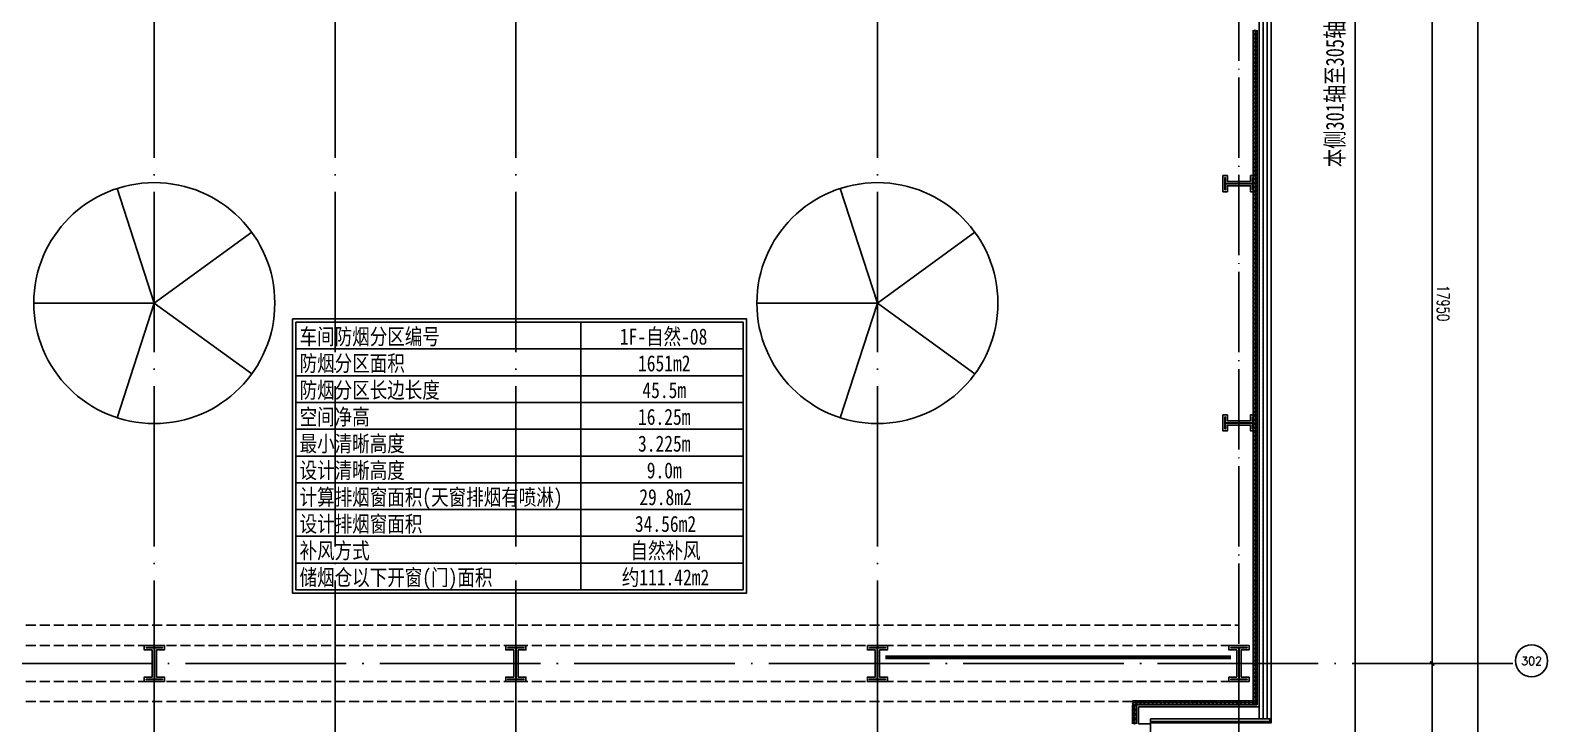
# Model space of a CAD drawing. Extents: x -555607 to 460190, y 498714 to 1664455.
# Drawn here: x -158940 to -121170, y 565370 to 582639 of the extents above; entities that cross this region are included whole.
import ezdxf
from ezdxf.enums import TextEntityAlignment as Align

# ---------------------------------------------------------------- set-up
doc = ezdxf.new("R2010")
doc.units = 0
doc.header["$LTSCALE"] = 1000
doc.header["$MEASUREMENT"] = 0
for name, pattern in [('CENTER', [2, 1.25, -0.25, 0.25, -0.25]), ('DASH', [0.35, 0.25, -0.1]), ('DOTE', [2.42, 2, -0.2, 0.02, -0.2])]:
    doc.linetypes.add(name, pattern=pattern)
doc.layers.get('Defpoints').update_dxf_attribs({"color": 210})
for name, color, linetype in [('A-AXIS-D', 1, 'Continuous'), ('A-AXIS-DOTE', 14, 'DOTE'), ('A-CURTAIN', 134, 'Continuous'), ('A-HATCH-2', 251, 'Continuous'), ('A-HRAIL', 250, 'Continuous'), ('A-LIN-V', 9, 'Continuous'), ('A-WINDOW', 8, 'Continuous'), ('AS-COLN', 6, 'Continuous'), ('AS-WALL', 40, 'Continuous'), ('CURTWALL', 4, 'Continuous'), ('TH_DIM', 3, 'Continuous'), ('WINDOW', 8, 'Continuous'), ('暖通', 7, 'Continuous')]:
    doc.layers.add(name, color=color, linetype=linetype)
doc.layers.add('柱间支撑', color=6, linetype='CENTER', lineweight=0)
doc.styles.add('-黑体', font='simhei.ttf', dxfattribs={"width": 0.8})
doc.styles.add('_TCH_AXIS', font='COMPLEX', dxfattribs={"bigfont": 'GBCBIG'})
doc.styles.add('_TCH_DIM_T3', font='SIMPLEX', dxfattribs={"width": 0.705882, "bigfont": 'GBCBIG'})
doc.styles.add('A-DIM_T3', font='SIMPLEX', dxfattribs={"width": 0.705882, "bigfont": 'GBCBIG'})
doc.styles.add('图框宋体', font='', dxfattribs={"width": 0.75})
doc.styles.get('图框宋体').set_extended_font_data('SimSun')
doc.dimstyles.new('_TCH_ARCH&&100', dxfattribs={"dimtxt": 297.5, "dimasz": 100, "dimexe": 100, "dimexo": 100, "dimgap": 126.25, "dimtad": 1, "dimdec": 0, "dimzin": 0, "dimdsep": 46, "dimtxsty": '_TCH_DIM_T3', "dimblk": 'ARCHTICK', "dimcen": 0.09, "dimclrt": 7, "dimazin": 2, "dimtfac": 1, "dimtdec": 0, "dimtix": 1, "dimtmove": 2, "dimatfit": 3, "dimfxl": 100, "dimtolj": 1, "dimtzin": 0, "dimarcsym": 0})
doc.dimstyles.new('_TCH_ARCH&&150', dxfattribs={"dimtxt": 446.25, "dimasz": 150, "dimexe": 375, "dimexo": 450, "dimgap": 150, "dimtad": 1, "dimdec": 0, "dimzin": 0, "dimdsep": 46, "dimtxsty": '_TCH_DIM_T3', "dimblk": 'ARCHTICK', "dimcen": 0.09, "dimclrt": 7, "dimazin": 2, "dimtfac": 1, "dimtdec": 0, "dimtix": 1, "dimtmove": 2, "dimatfit": 3, "dimfxl": 1, "dimtolj": 1, "dimtzin": 0, "dimarcsym": 0})
doc.dimstyles.new('A-DIM&&100', dxfattribs={"dimtxt": 297.5, "dimasz": 100, "dimexe": 100, "dimexo": 100, "dimgap": 126.25, "dimtad": 1, "dimdec": 0, "dimzin": 0, "dimdsep": 46, "dimtxsty": 'A-DIM_T3', "dimblk": 'ARCHTICK', "dimcen": 0.09, "dimclrt": 7, "dimazin": 2, "dimtfac": 1, "dimtdec": 0, "dimtix": 1, "dimtmove": 2, "dimatfit": 3, "dimfxl": 1, "dimtolj": 1, "dimtzin": 0, "dimarcsym": 0})

# ---------------------------------------------------------------- blocks, each defined once
blk = doc.blocks.new('w4324324')
at = {"layer": 'A-HATCH-2', "color": 250}
for q in [(-1694760, 686605), (-1697614, 684532), (-1691907, 684532), (-1696524, 681178), (-1692997, 681178)]:
    blk.add_line((-1694760, 683605), q, dxfattribs=at)
blk.add_circle((-1694760, 683605), 3000, dxfattribs=at)
blk = doc.blocks.new('342343')
at = {"layer": 'A-LIN-V'}
for p in [(1048660, -44444), (1048660, -62444)]:
    blk.add_blockref('w4324324', p, dxfattribs=at)
blk = doc.blocks.new('23124232432')
at = {"layer": '柱间支撑', "color": 250, "const_width": 100}
blk.add_lwpolyline([(-129054, 567020), (-137654, 567020)], dxfattribs=at)
blk = doc.blocks.new('w42343243')
at = {"layer": 'A-HATCH-2'}
blk.add_lwpolyline([(-165104, 621070), (-164604, 621070), (-164604, 620958), (-164800, 620958), (-164800, 620282), (-164604, 620282), (-164604, 620170), (-165104, 620170), (-165104, 620282), (-164908, 620282), (-164908, 620958), (-165104, 620958)], close=True, dxfattribs=at)
at = {"layer": 'AS-COLN', "color": 3}
blk.add_lwpolyline([(-165054, 621020), (-164654, 621020), (-164654, 621008), (-164850, 621008), (-164850, 620232), (-164654, 620232), (-164654, 620220), (-165054, 620220), (-165054, 620232), (-164858, 620232), (-164858, 621008), (-165054, 621008)], close=True, dxfattribs=at)
blk = doc.blocks.new('nt66')
at = {"layer": 'A-HATCH-2'}
blk.add_lwpolyline([(-195840, 766870), (-195440, 766870), (-195440, 766758), (-195586, 766758), (-195586, 766182), (-195440, 766182), (-195440, 766070), (-195840, 766070), (-195840, 766182), (-195694, 766182), (-195694, 766758), (-195840, 766758)], close=True, dxfattribs=at)
at = {"layer": 'AS-COLN'}
blk.add_lwpolyline([(-195790, 766820), (-195490, 766820), (-195490, 766808), (-195636, 766808), (-195636, 766132), (-195490, 766132), (-195490, 766120), (-195790, 766120), (-195790, 766132), (-195644, 766132), (-195644, 766808), (-195790, 766808)], close=True, dxfattribs=at)
blk = doc.blocks.new('_ArchTick')
at = {"color": 0, "linetype": 'ByBlock', "const_width": 0.4}
blk.add_lwpolyline([(-0.5, -0.5), (0.5, 0.5)], dxfattribs=at)
blk = doc.blocks.new('*D131')
at = {"layer": 'A-AXIS-D', "color": 0, "lineweight": -2, "transparency": 16777216}
for p, q in [((-124700, 621420), (-122805, 621420)), ((-122905, 621420), (-122905, 548220)), ((-124700, 548220), (-122805, 548220))]:
    blk.add_line(p, q, dxfattribs=at)
at = {"layer": 'Defpoints', "color": 0, "transparency": 16777216}
for p in [(-124800, 621420), (-124800, 548220), (-122905, 548220)]:
    blk.add_point(p, dxfattribs=at)
at = {"layer": 'A-AXIS-D', "color": 0, "lineweight": -2, "transparency": 16777216, "xscale": 100, "yscale": 100, "zscale": 100}
for p, rotation in [((-122905, 621420), 90), ((-122905, 548220), 270)]:
    blk.add_blockref('_ArchTick', p, dxfattribs=dict(at, rotation=rotation))
at = {"layer": 'A-AXIS-D', "color": 7, "transparency": 16777216, "insert": (-122630, 584820), "char_height": 297.5, "attachment_point": 5, "rotation": 270, "style": '_TCH_DIM_T3'}
blk.add_mtext('\\A1;73200', dxfattribs=at)
blk = doc.blocks.new('*D226')
at = {"layer": 'A-AXIS-D', "color": 0, "lineweight": -2, "transparency": 16777216}
for p, q in [((-124960, 584820), (-123944, 584820)), ((-124044, 584820), (-124044, 566870)), ((-124960, 566870), (-123944, 566870))]:
    blk.add_line(p, q, dxfattribs=at)
at = {"layer": 'Defpoints', "color": 0, "transparency": 16777216}
for p in [(-125060, 584820), (-125060, 566870), (-124044, 566870)]:
    blk.add_point(p, dxfattribs=at)
at = {"layer": 'A-AXIS-D', "color": 0, "lineweight": -2, "transparency": 16777216, "xscale": 100, "yscale": 100, "zscale": 100}
for p, rotation in [((-124044, 584820), 90), ((-124044, 566870), 270)]:
    blk.add_blockref('_ArchTick', p, dxfattribs=dict(at, rotation=rotation))
at = {"layer": 'A-AXIS-D', "color": 7, "transparency": 16777216, "insert": (-123769, 575845), "char_height": 297.5, "attachment_point": 5, "rotation": 270, "style": 'A-DIM_T3'}
blk.add_mtext('\\A1;17950', dxfattribs=at)
blk = doc.blocks.new('*D227')
at = {"layer": 'A-AXIS-D', "color": 0, "lineweight": -2, "transparency": 16777216}
for p, q in [((-124960, 566870), (-123944, 566870)), ((-124044, 566870), (-124044, 548920)), ((-124960, 548920), (-123944, 548920))]:
    blk.add_line(p, q, dxfattribs=at)
at = {"layer": 'Defpoints', "color": 0, "transparency": 16777216}
for p in [(-125060, 566870), (-125060, 548920), (-124044, 548920)]:
    blk.add_point(p, dxfattribs=at)
at = {"layer": 'A-AXIS-D', "color": 0, "lineweight": -2, "transparency": 16777216, "xscale": 100, "yscale": 100, "zscale": 100}
for p, rotation in [((-124044, 566870), 90), ((-124044, 548920), 270)]:
    blk.add_blockref('_ArchTick', p, dxfattribs=dict(at, rotation=rotation))
at = {"layer": 'A-AXIS-D', "color": 7, "transparency": 16777216, "insert": (-123769, 557895), "char_height": 297.5, "attachment_point": 5, "rotation": 270, "style": 'A-DIM_T3'}
blk.add_mtext('\\A1;17950', dxfattribs=at)
blk = doc.blocks.new('99平面图例外参$0$$LinePat$圆环')
for points in [[(0, 150), (300, 150)], [(0, 0), (300, 0)], [(0, -150), (300, -150)]]:
    blk.add_lwpolyline(points)
at = {"color": 0}
blk.add_circle((150, 0), 150, dxfattribs=at)
blk = doc.blocks.new('*D618')
at = {"layer": 'Defpoints', "color": 0, "transparency": 16777216}
for p in [(-128054, 620720), (-125963, 620720), (-128054, 548920)]:
    blk.add_point(p, dxfattribs=at)
at = {"layer": 'TH_DIM', "color": 0, "lineweight": -2, "transparency": 16777216}
for p, q in [((-127604, 620720), (-125588, 620720)), ((-125963, 548920), (-125963, 620720)), ((-127604, 548920), (-125588, 548920))]:
    blk.add_line(p, q, dxfattribs=at)
at = {"layer": 'TH_DIM', "color": 0, "lineweight": -2, "transparency": 16777216, "xscale": 150, "yscale": 150, "zscale": 150}
for p, rotation in [((-125963, 620720), 90), ((-125963, 548920), 270)]:
    blk.add_blockref('_ArchTick', p, dxfattribs=dict(at, rotation=rotation))
at = {"layer": 'TH_DIM', "color": 7, "transparency": 16777216, "insert": (-126410, 584820), "char_height": 446.25, "attachment_point": 5, "rotation": 90, "style": '图框宋体'}
blk.add_mtext('\\A1;本侧301轴至305轴储烟仓以下开窗(门)面积共计:24平方', dxfattribs=at)

msp = doc.modelspace()

# ---------------------------------------------------------------- linework, layer by layer
at = {"layer": 'A-AXIS-D'}
msp.add_circle((-121570.4, 566934.3), 400, dxfattribs=at)
at = {"layer": 'A-AXIS-DOTE', "color": 250}
msp.add_line((-128854.2, 540740), (-128854.2, 841482.3), dxfattribs=at)
at = {"layer": 'A-AXIS-DOTE', "color": 250, "ltscale": 2}
for p, q in [((-155854.2, 540740), (-155854.2, 637259.3)), ((-151354.2, 540740), (-151354.2, 637259.3)), ((-146854.2, 540740), (-146854.2, 637259.3)), ((-137854.2, 540740), (-137854.2, 637259.3)), ((-122040, 566870), (-318010, 566870))]:
    msp.add_line(p, q, dxfattribs=at)
at = {"layer": 'A-CURTAIN', "color": 8}
for points in [[(-128054.2, 565490), (-128054.2, 565390), (-131054.2, 565390)], [(-128084.2, 565490), (-128084.2, 565420), (-131054.2, 565420)]]:
    msp.add_lwpolyline(points, dxfattribs=at)
at = {"layer": 'A-HATCH-2', "color": 250, "linetype": 'DASH'}
for p, q in [((-313054.2, 567820), (-128854.2, 567820)), ((-313054.2, 567320), (-128854.2, 567320)), ((-313054.2, 566419.9), (-128854.2, 566419.9)), ((-313054.2, 565919.9), (-128854.2, 565919.9))]:
    msp.add_line(p, q, dxfattribs=at)
at = {"layer": 'AS-WALL'}
for p, q in [((-131354.2, 565790), (-128354.2, 565790)), ((-131354.2, 565790), (-131354.2, 565370)), ((-128354.2, 565790), (-128354.2, 565490)), ((-131054.2, 565490), (-128354.2, 565490)), ((-131054.2, 565370), (-131054.2, 565490)), ((-131354.2, 565370), (-131054.2, 565370))]:
    msp.add_line(p, q, dxfattribs=at)
at = {"layer": 'CURTWALL', "color": 8}
for p, q in [((-128354.2, 594340), (-128354.2, 565490)), ((-128254.2, 594340), (-128254.2, 565490)), ((-128154.2, 594340), (-128154.2, 565490)), ((-128054.2, 594340), (-128054.2, 565490)), ((-128054.2, 565490), (-128354.2, 565490))]:
    msp.add_line(p, q, dxfattribs=at)
at = {"layer": 'WINDOW'}
msp.add_line((-131054.2, 565370), (-131054.2, 564318.5), dxfattribs=at)
at = {"layer": '暖通'}
for p, q in [((-145240.6, 575369.2), (-145240.6, 568704)), ((-152334, 574702.7), (-141191.8, 574702.7)), ((-152334, 574036.2), (-141191.8, 574036.2)), ((-152334, 573369.7), (-141191.8, 573369.7)), ((-152334, 572703.2), (-141191.8, 572703.2)), ((-152334, 572036.6), (-141191.8, 572036.6)), ((-152334, 571370.1), (-141191.8, 571370.1)), ((-152334, 570703.6), (-141191.8, 570703.6)), ((-152334, 570037.1), (-141191.8, 570037.1)), ((-152334, 569370.6), (-141191.8, 569370.6)), ((-152334, 568704), (-141191.8, 568704)), ((-152334, 568704), (-141191.8, 568704))]:
    msp.add_line(p, q, dxfattribs=at)
for points in [[(-152414, 575449.2), (-141111.8, 575449.2), (-141111.8, 568624), (-152414, 568624)], [(-152334, 575369.2), (-141191.8, 575369.2), (-141191.8, 568704), (-152334, 568704)]]:
    msp.add_lwpolyline(points, close=True, dxfattribs=at)

# ---------------------------------------------------------------- block references
at = {"color": 250, "rotation": 270}
for p in [(-895324, 383180), (-895324, 377222)]:
    msp.add_blockref('nt66', p, dxfattribs=at)
at = {"layer": 'A-HRAIL', "color": 250, "yscale": 0.3333333333111111, "zscale": 0.3333333333111111, "rotation": 90}
for p, xscale in [((-128454.2, 582538.8), 0.3333686689155855), ((-128454.2, 582438.8), 0.3333686689155855), ((-128454.2, 582338.7), 0.3333686689155855), ((-128454.2, 582238.7), 0.3333686689155855), ((-128454.2, 582138.7), 0.3333686689155855), ((-128454.2, 582038.7), 0.3333686689155855), ((-128454.2, 581938.7), 0.3333686689155855), ((-128454.2, 581838.7), 0.3333686689155855), ((-128454.2, 581738.7), 0.3333686689155855), ((-128454.2, 581638.7), 0.3333686689155855), ((-128454.2, 581538.7), 0.3333686689155855), ((-128454.2, 581438.7), 0.3333686689155855), ((-128454.2, 581338.6), 0.3333686689155855), ((-128454.2, 581238.6), 0.3333686689155855), ((-128454.2, 581138.6), 0.3333686689155855), ((-128454.2, 581038.6), 0.3333686689155855), ((-128454.2, 580938.6), 0.3333686689155855), ((-128454.2, 580838.6), 0.3333686689155855), ((-128454.2, 580738.6), 0.3333686689155855), ((-128454.2, 580638.6), 0.3333686689155855), ((-128454.2, 580538.6), 0.3333686689155855), ((-128454.2, 580438.5), 0.3333686689155855), ((-128454.2, 580338.5), 0.3333686689155855), ((-128454.2, 580238.5), 0.3333686689155855), ((-128454.2, 580138.5), 0.3333686689155855), ((-128454.2, 580038.5), 0.3333686689155855), ((-128454.2, 579938.5), 0.3333686689155855), ((-128454.2, 579838.5), 0.3333686689155855), ((-128454.2, 579738.5), 0.3333686689155855), ((-128454.2, 579638.5), 0.3333686689155855), ((-128454.2, 579538.5), 0.3333686689155855), ((-128454.2, 579438.4), 0.3333686689155855), ((-128454.2, 579338.4), 0.3333686689155855), ((-128454.2, 579238.4), 0.3333686689155855), ((-128454.2, 579138.4), 0.3333686689155855), ((-128454.2, 579038.4), 0.3333686689155855), ((-128454.2, 578938.4), 0.3333686689155855), ((-128454.2, 578838.4), 0.3333686689155855), ((-128454.2, 578738.4), 0.3333686689155855), ((-128454.2, 578638.4), 0.3333686689155855), ((-128454.2, 578538.3), 0.3333686689155855), ((-128454.2, 578438.3), 0.3333686689155855), ((-128454.2, 578338.3), 0.3333686689155855), ((-128454.2, 578238.3), 0.3333686689155855), ((-128454.2, 578138.3), 0.3333686689155855), ((-128454.2, 578038.3), 0.3333686689155855), ((-128454.2, 577938.3), 0.3333686689155855), ((-128454.2, 577838.3), 0.3333686689155855), ((-128454.2, 577738.3), 0.3333686689155855), ((-128454.2, 577638.3), 0.3333686689155855), ((-128454.2, 577538.2), 0.3333686689155855), ((-128454.2, 577438.2), 0.3333686689155855), ((-128454.2, 577338.2), 0.3333686689155855), ((-128454.2, 577238.2), 0.3333686689155855), ((-128454.2, 577138.2), 0.3333686689155855), ((-128454.2, 577038.2), 0.3333686689155855), ((-128454.2, 576938.2), 0.3333686689155855), ((-128454.2, 576838.2), 0.3333686689155855), ((-128454.2, 576738.2), 0.3333686689155855), ((-128454.2, 576638.1), 0.3333686689155855), ((-128454.2, 576538.1), 0.3333686689155855), ((-128454.2, 576438.1), 0.3333686689155855), ((-128454.2, 576338.1), 0.3333686689155855), ((-128454.2, 576238.1), 0.3333686689155855), ((-128454.2, 576138.1), 0.3333686689155855), ((-128454.2, 576038.1), 0.3333686689155855), ((-128454.2, 575938.1), 0.3333686689155855), ((-128454.2, 575838.1), 0.3333686689155855), ((-128454.2, 575738), 0.3333686689155855), ((-128454.2, 575638), 0.3333686689155855), ((-128454.2, 575538), 0.3333686689155855), ((-128454.2, 575438), 0.3333686689155855), ((-128454.2, 575338), 0.3333686689155855), ((-128454.2, 575238), 0.3333686689155855), ((-128454.2, 575138), 0.3333686689155855), ((-128454.2, 575038), 0.3333686689155855), ((-128454.2, 574938), 0.3333686689155855), ((-128454.2, 574838), 0.3333686689155855), ((-128454.2, 574737.9), 0.3333686689155855), ((-128454.2, 574637.9), 0.3333686689155855), ((-128454.2, 574537.9), 0.3333686689155855), ((-128454.2, 574437.9), 0.3333686689155855), ((-128454.2, 574337.9), 0.3333686689155855), ((-128454.2, 574237.9), 0.3333686689155855), ((-128454.2, 574137.9), 0.3333686689155855), ((-128454.2, 574037.9), 0.3333686689155855), ((-128454.2, 573937.9), 0.3333686689155855), ((-128454.2, 573837.8), 0.3333686689155855), ((-128454.2, 573737.8), 0.3333686689155855), ((-128454.2, 573637.8), 0.3333686689155855), ((-128454.2, 573537.8), 0.3333686689155855), ((-128454.2, 573437.8), 0.3333686689155855), ((-128454.2, 573337.8), 0.3333686689155855), ((-128454.2, 573237.8), 0.3333686689155855), ((-128454.2, 573137.8), 0.3333686689155855), ((-128454.2, 573037.8), 0.3333686689155855), ((-128454.2, 572937.8), 0.3333686689155855), ((-128454.2, 572837.7), 0.3333686689155855), ((-128454.2, 572737.7), 0.3333686689155855), ((-128454.2, 572637.7), 0.3333686689155855), ((-128454.2, 572537.7), 0.3333686689155855), ((-128454.2, 572437.7), 0.3333686689155855), ((-128454.2, 572337.7), 0.3333686689155855), ((-128454.2, 572237.7), 0.3333686689155855), ((-128454.2, 572137.7), 0.3333686689155855), ((-128454.2, 572037.7), 0.3333686689155855), ((-128454.2, 571937.6), 0.3333686689155855), ((-128454.2, 571837.6), 0.3333686689155855), ((-128454.2, 571737.6), 0.3333686689155855), ((-128454.2, 571637.6), 0.3333686689155855), ((-128454.2, 571537.6), 0.3333686689155855), ((-128454.2, 571437.6), 0.3333686689155855), ((-128454.2, 571337.6), 0.3333686689155855), ((-128454.2, 571237.6), 0.3333686689155855), ((-128454.2, 571137.6), 0.3333686689155855), ((-128454.2, 571037.6), 0.3333686689155855), ((-128454.2, 570937.5), 0.3333686689155855), ((-128454.2, 570837.5), 0.3333686689155855), ((-128454.2, 570737.5), 0.3333686689155855), ((-128454.2, 570637.5), 0.3333686689155855), ((-128454.2, 570537.5), 0.3333686689155855), ((-128454.2, 570437.5), 0.3333686689155855), ((-128454.2, 570337.5), 0.3333686689155855), ((-128454.2, 570237.5), 0.3333686689155855), ((-128454.2, 570137.5), 0.3333686689155855), ((-128454.2, 570037.4), 0.3333686689155855), ((-128454.2, 569937.4), 0.3333686689155855), ((-128454.2, 569837.4), 0.3333686689155855), ((-128454.2, 569737.4), 0.3333686689155855), ((-128454.2, 569637.4), 0.3333686689155855), ((-128454.2, 569537.4), 0.3333686689155855), ((-128454.2, 569437.4), 0.3333686689155855), ((-128454.2, 569337.4), 0.3333686689155855), ((-128454.2, 569237.4), 0.3333686689155855), ((-128454.2, 569137.3), 0.3333686689155855), ((-128454.2, 569037.3), 0.3333686689155855), ((-128454.2, 568937.3), 0.3333686689155855), ((-128454.2, 568837.3), 0.3333686689155855), ((-128454.2, 568737.3), 0.3333686689155855), ((-128454.2, 568637.3), 0.3333686689155855), ((-128454.2, 568537.3), 0.3333686689155855), ((-128454.2, 568437.3), 0.3333686689155855), ((-128454.2, 568337.3), 0.3333686689155855), ((-128454.2, 568237.3), 0.3333686689155855), ((-128454.2, 568137.2), 0.3333686689155855), ((-128454.2, 568037.2), 0.3333686689155855), ((-128454.2, 567937.2), 0.3333686689155855), ((-128454.2, 567837.2), 0.3333686689155855), ((-128454.2, 567737.2), 0.3333686689155855), ((-128454.2, 567637.2), 0.3333686689155855), ((-128454.2, 567537.2), 0.3333686689155855), ((-128454.2, 567437.2), 0.3333686689155855), ((-128454.2, 567337.2), 0.3333686689155855), ((-128454.2, 567237.1), 0.3333686689155855), ((-128454.2, 567137.1), 0.3333686689155855), ((-128454.2, 567037.1), 0.3333686689155855), ((-128454.2, 566937.1), 0.3333686689155855), ((-128454.2, 566837.1), 0.3333686689155855), ((-128454.2, 566737.1), 0.3333686689155855), ((-128454.2, 566637.1), 0.3333686689155855), ((-128454.2, 566537.1), 0.3333686689155855), ((-128454.2, 566437.1), 0.3333686689155855), ((-128454.2, 566337.1), 0.3333686689155855), ((-128454.2, 566237), 0.3333686689155855), ((-128454.2, 566137), 0.3333686689155855), ((-131454.2, 565719.5), 0.3916666671966327), ((-128454.2, 566037), 0.3333686689155855), ((-128454.2, 565937), 0.3333686689155855), ((-128454.2, 565837), 0.3333686689155855), ((-131454.2, 565602), 0.3916666671966327), ((-131454.2, 565484.5), 0.3916666671966327), ((-131454.2, 565367), 0.3916666671966327)]:
    msp.add_blockref('99平面图例外参$0$$LinePat$圆环', p, dxfattribs=dict(at, xscale=xscale))
at = {"layer": 'A-HRAIL', "color": 250, "xscale": 0.3333333327656224, "yscale": 0.3333333327656224, "zscale": 0.3333333327656224}
for p in [(-131504.2, 565887), (-131404.2, 565887), (-131304.2, 565887), (-131204.2, 565887), (-131104.2, 565887), (-131004.2, 565887), (-130904.2, 565887), (-130804.2, 565887), (-130704.2, 565887), (-130604.2, 565887), (-130504.2, 565887), (-130404.2, 565887), (-130304.2, 565887), (-130204.2, 565887), (-130104.2, 565887), (-130004.2, 565887), (-129904.2, 565887), (-129804.2, 565887), (-129704.2, 565887), (-129604.2, 565887), (-129504.2, 565887), (-129404.2, 565887), (-129304.2, 565887), (-129204.2, 565887), (-129104.2, 565887), (-129004.2, 565887), (-128904.2, 565887), (-128804.2, 565887), (-128704.2, 565887), (-128604.2, 565887), (-128504.2, 565887)]:
    msp.add_blockref('99平面图例外参$0$$LinePat$圆环', p, dxfattribs=at)
at = {"layer": 'A-LIN-V', "color": 250, "rotation": 90}
msp.add_blockref('342343', (483306.5, 1221945), dxfattribs=at)
at = {"layer": 'A-WINDOW', "color": 250}
for p in [(9000, -53750), (18000, -53750), (27000, -53750), (36000, -53750)]:
    msp.add_blockref('w42343243', p, dxfattribs=at)
at = {"layer": '柱间支撑'}
msp.add_blockref('23124232432', (0, 0), dxfattribs=at)

# ---------------------------------------------------------------- texts
at = {"layer": 'A-AXIS-D', "color": 7, "style": '_TCH_AXIS'}
msp.add_text('302', height=206.28, dxfattribs=at).set_placement((-121830.7, 566831.1), (-121310.1, 566831.1), align=Align.FIT)
at = {"layer": '暖通', "style": '-黑体', "width": 0.8}
for s, p in [('车间防烟分区编号', (-152237.3, 574811.8)), ('防烟分区面积', (-152237.3, 574145.3)), ('防烟分区长边长度', (-152237.3, 573478.8)), ('空间净高', (-152237.3, 572812.2)), ('最小清晰高度', (-152237.3, 572145.7)), ('设计清晰高度', (-152237.3, 571479.2)), ('计算排烟窗面积(天窗排烟有喷淋)', (-152237.3, 570812.7)), ('设计排烟窗面积', (-152237.3, 570146.2)), ('补风方式', (-152237.3, 569479.6)), ('储烟仓以下开窗(门)面积', (-152237.3, 568813.1))]:
    msp.add_text(s, height=400, dxfattribs=at).set_placement(p)
for s, p in [('1F-自然-08', (-143177, 574811.8)), ('16.25m', (-143160.4, 572812.2)), ('3.225m', (-143160.4, 572145.7)), ('9.0m', (-143160.4, 571479.2)), ('29.8m2', (-143128.9, 570812.7)), ('自然补风', (-143128.9, 569479.6))]:
    msp.add_text(s, height=400, dxfattribs=at).set_placement(p, align=Align.CENTER)
at = {"layer": '暖通', "color": 6, "style": '-黑体', "width": 0.8}
for s, p in [('1651m2', (-143160.4, 574145.3)), ('45.5m', (-143160.4, 573478.8)), ('34.56m2', (-143128.9, 570146.2)), ('约111.42m2', (-143128.9, 568813.1))]:
    msp.add_text(s, height=400, dxfattribs=at).set_placement(p, align=Align.CENTER)

# ---------------------------------------------------------------- dimensions: what is measured, and where the dimension line sits
at = {"layer": 'A-AXIS-D'}
for base, p1, p2, text, dimstyle, picture, middle in [((-122904.5, 548219.9), (-124800, 621420), (-124800, 548219.9), '73200', '_TCH_ARCH&&100', '*D131', (-122629.5, 584820)), ((-124044.2, 566870), (-125060, 584820), (-125060, 566870), '17950', 'A-DIM&&100', '*D226', (-123769.2, 575845)), ((-124044.2, 548920), (-125060, 566870), (-125060, 548920), '17950', 'A-DIM&&100', '*D227', (-123769.2, 557895))]:
    dim = msp.add_linear_dim(base=base, p1=p1, p2=p2, angle=270, text=text, dimstyle=dimstyle, override={"dimgap": 0}, dxfattribs=at)
    dim.commit()
    dim.dimension.update_dxf_attribs({"geometry": picture, "text_midpoint": middle, "dimtype": 129, "text_rotation": 270})
at = {"layer": 'TH_DIM', "color": 7}
dim = msp.add_aligned_dim(p1=(-128054.2, 548920), p2=(-128054.2, 620720), distance=-2091.6, text='本侧301轴至305轴储烟仓以下开窗(门)面积共计:24平方', dimstyle='_TCH_ARCH&&150', override={"dimtxsty": '图框宋体'}, dxfattribs=at)
dim.commit()
dim.dimension.update_dxf_attribs({"geometry": '*D618', "text_midpoint": (-126410.5, 584820)})

doc.saveas('drawing.dxf')
